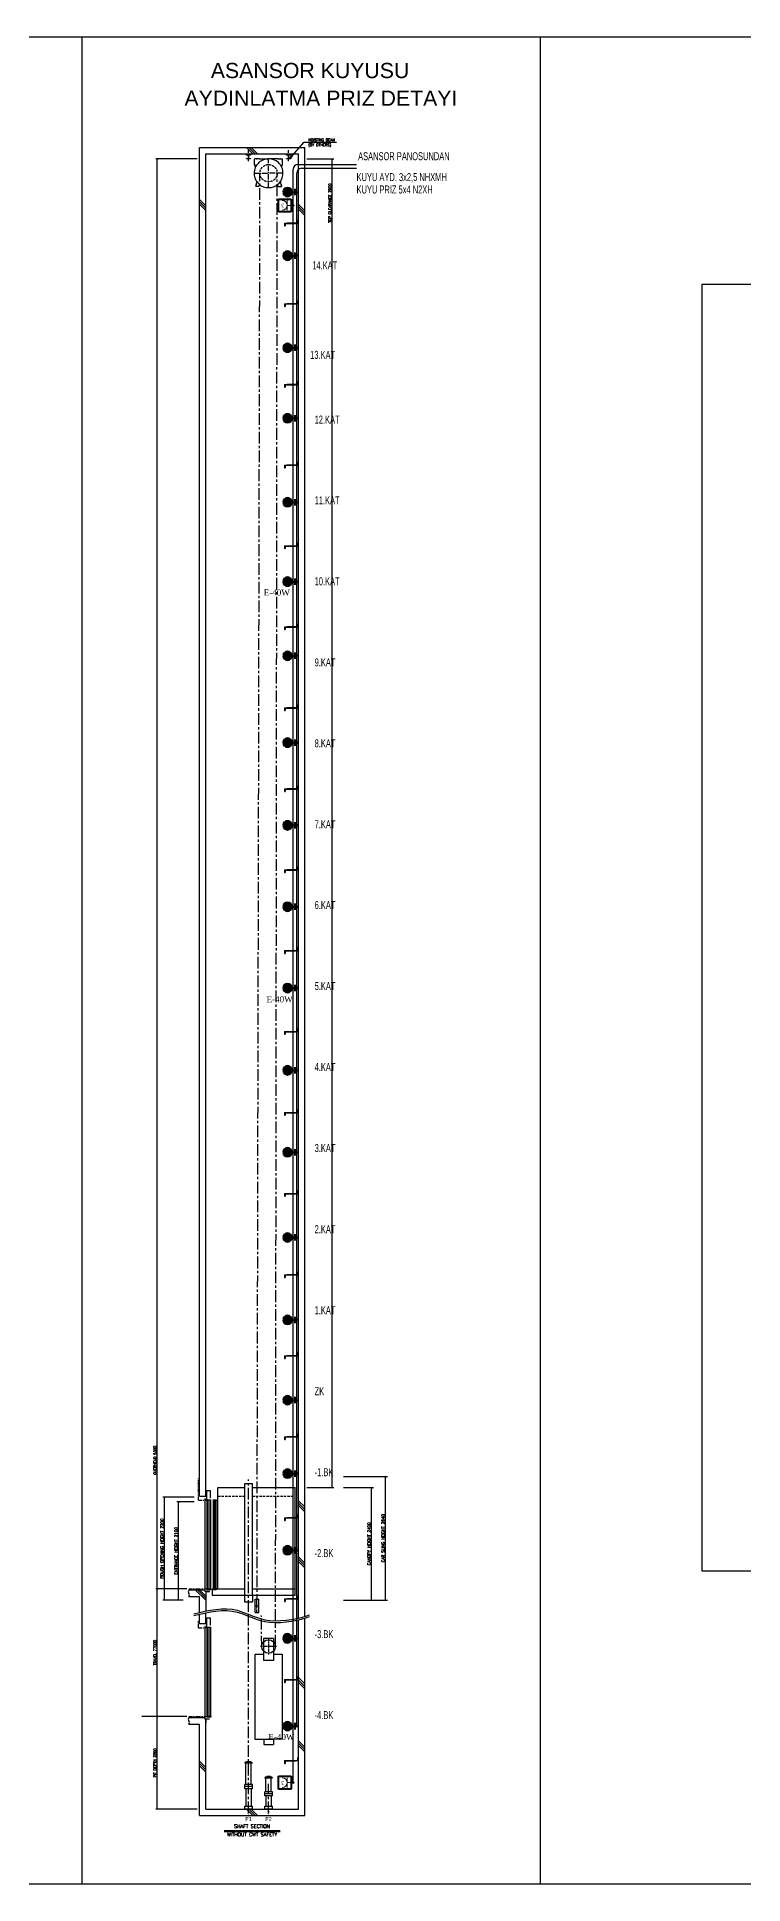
# Model space of a CAD drawing. Header units: millimetres. Extents: x -106996 to 276536, y -21995 to 37993.
# Drawn here: x 179766 to 194843, y -21995 to 17417 of the extents above; entities that cross this region are included whole.
import ezdxf
from ezdxf.enums import TextEntityAlignment as Align

# ---------------------------------------------------------------- set-up
doc = ezdxf.new("R2010")
doc.units = ezdxf.units.MM
doc.header["$LTSCALE"] = 100
for name, pattern in [('CENTERX2', [4, 2.5, -0.5, 0.5, -0.5]), ('DASHED', [0.75, 0.5, -0.25]), ('PHANTOM2', [31.75, 15.875, -3.175, 3.175, -3.175, 3.175, -3.175])]:
    doc.linetypes.add(name, pattern=pattern)
doc.layers.get('0').update_dxf_attribs({"color": 3})
for name, color, linetype, lineweight in [('((boat', 6, 'Continuous', 9), ('((priz', 1, 'Continuous', 18), ('E- YAZI', 4, 'Continuous', 30), ('u_Aydınlatma', 3, 'Continuous', 40), ('u_priz_kasa', 5, 'Continuous', 40)]:
    doc.layers.add(name, color=color, linetype=linetype, lineweight=lineweight)
for name, color, linetype in [('BUFFER', 3, 'Continuous'), ('BUILDING', 3, 'Continuous'), ('CAR', 6, 'Continuous'), ('CENTER-LINE', 7, 'CENTERX2'), ('CWT', 1, 'Continuous'), ('DIM', 2, 'Continuous'), ('DOOR', 7, 'Continuous'), ('OLCU', 4, 'Continuous'), ('OTHERS', 4, 'Continuous'), ('TITLEBLOCK', 7, 'Continuous'), ('TRACTION-MACHINE', 2, 'Continuous'), ('W-DASHED-LINE', 111, 'PHANTOM2')]:
    doc.layers.add(name, color=color, linetype=linetype)
doc.styles.add('ERKE TASARIM', font='twsimplx.shx', dxfattribs={"width": 0.7})
doc.styles.add('MAHAL', font='arial.ttf', dxfattribs={"width": 0.8})
doc.styles.add('ROMANTUR', font='times.ttf', dxfattribs={"width": 0.7})
doc.styles.get("Standard").update_dxf_attribs({"font": 'romans.shx', "bigfont": 'bigfont.shx'})
doc.styles.add('STYLE1', font='monos.ttf')
doc.dimstyles.new('1-50IN', dxfattribs={"dimscale": 25, "dimtxt": 2.5, "dimasz": 1, "dimexe": 1.5, "dimexo": 2, "dimgap": 1, "dimtad": 3, "dimdsep": 46, "dimtxsty": 'Standard', "dimblk1": 'DOT', "dimblk2": 'DOT', "dimsah": 1, "dimcen": 0.09, "dimclrd": 256, "dimclre": 256, "dimclrt": 256, "dimadec": 0, "dimazin": 0, "dimtfac": 1, "dimtmove": 0, "dimatfit": 3, "dimldrblk": 'DOT', "dimfxl": 0, "dimtolj": 1, "dimtzin": 0, "dimarcsym": 0})
doc.dimstyles.new('1-50IN-ARROW', dxfattribs={"dimscale": 25, "dimtxt": 2.5, "dimasz": 3, "dimexe": 1.5, "dimexo": 2, "dimgap": 1, "dimtad": 3, "dimdsep": 46, "dimtxsty": 'Standard', "dimblk1": 'OPEN', "dimblk2": 'OPEN', "dimsah": 1, "dimcen": 0.09, "dimclrd": 256, "dimclre": 256, "dimclrt": 256, "dimadec": 0, "dimazin": 0, "dimtfac": 1, "dimtmove": 0, "dimatfit": 3, "dimldrblk": 'OPEN', "dimfxl": 0, "dimtolj": 1, "dimtzin": 0, "dimarcsym": 0})

# ---------------------------------------------------------------- blocks, each defined once
blk = doc.blocks.new('SWALL1')
at = {"layer": 'BUILDING'}
for p, q in [((130, 150), (-250, 150)), ((-250, 0), (0, 0)), ((130, 150), (130, 120)), ((150, 120), (130, 120)), ((240, 120), (150, 120)), ((150, 120), (150, 30)), ((150, 30), (152, 30)), ((156, 106), (156, 34)), ((236, 114), (164, 114)), ((240, 120), (240, 118))]:
    blk.add_line(p, q, dxfattribs=at)
for centre, radius, start, end in [((-205, 112), 58.3, 139.986, 220.014), ((-295, 38), 58.3, 319.986, 40.014), ((152, 34), 4, 270, 0), ((164, 106), 8.5, 90, 180), ((236, 118), 4, 270, 0)]:
    blk.add_arc(centre, radius, start, end, dxfattribs=at)
blk = doc.blocks.new('SWALL2')
at = {"layer": 'BUILDING'}
for p, q in [((130, 150), (-250, 150)), ((-250, 0), (0, 0)), ((-90, 150), (150, -90)), ((-40, 150), (150, -40)), ((0, -380), (0, 0)), ((10, 150), (150, 10)), ((130, 150), (130, 120)), ((150, 120), (130, 120)), ((150, 120), (150, -341)), ((240, 120), (150, 120)), ((150, 120), (150, 30)), ((150, 30), (152, 30)), ((156, 106), (156, 34)), ((236, 114), (164, 114)), ((240, 120), (240, 118)), ((0, -645), (0, -421)), ((150, -645), (150, -382)), ((150, -645), (0, -645))]:
    blk.add_line(p, q, dxfattribs=at)
for centre, radius, start, end in [((-205, 112), 58.3, 139.986, 220.014), ((-295, 38), 58.3, 319.986, 40.014), ((152, 34), 4, 270, 0), ((164, 106), 8.5, 90, 180), ((236, 118), 4, 270, 0)]:
    blk.add_arc(centre, radius, start, end, dxfattribs=at)
blk = doc.blocks.new('SDOOR_HH2100W')
at = {"layer": 'DOOR', "ltscale": 170}
for p, q in [((-7, 2328), (-102, 2328)), ((-102, 2328), (-102, 2150)), ((-7, 2170), (-7, 2328)), ((-24, 2170), (-7, 2170)), ((-96, 0), (-96, -20)), ((0, 0), (0, -20)), ((0, -20), (-96, -20))]:
    blk.add_line(p, q, dxfattribs=at)
at = {"layer": 'DOOR'}
for p, q in [((-87, 2115), (-87, 5)), ((-87, 2115), (-47, 2115)), ((-47, 2115), (-47, 5)), ((-43, 2115), (-43, 5)), ((-43, 2115), (-3, 2115)), ((-3, 2115), (-3, 5)), ((-96, 0), (0, 0)), ((-87, 5), (-47, 5)), ((-43, 5), (-3, 5))]:
    blk.add_line(p, q, dxfattribs=at)
at = {"layer": 'OTHERS', "ltscale": 60}
for p, q in [((-141, 2135), (-141, 0)), ((-139, 2133), (-139, 2102)), ((-133, 2133), (-133, 2125)), ((-131, 2125), (-133, 2125)), ((-131, 2135), (-131, 2125)), ((-101, 2135), (-101, 2125)), ((-99, 2125), (-101, 2125))]:
    blk.add_line(p, q, dxfattribs=at)
at = {"layer": 'OTHERS', "ltscale": 150}
for p, q in [((-131, 2135), (-141, 2135)), ((-91, 2100), (-141, 2100)), ((-133, 2133), (-139, 2133)), ((-93, 2102), (-139, 2102))]:
    blk.add_line(p, q, dxfattribs=at)
at = {"layer": 'OTHERS', "ltscale": 25}
for p, q in [((-91, 2135), (-101, 2135)), ((-99, 2133), (-99, 2125)), ((-93, 2133), (-99, 2133)), ((-93, 2133), (-93, 2102)), ((-91, 2135), (-91, 0))]:
    blk.add_line(p, q, dxfattribs=at)
blk = doc.blocks.new('SDOOR2_HH2100W')
at = {"layer": 'CAR'}
for p, q in [((96, 2100), (141, 2100)), ((96, 0), (96, 2100)), ((0, -20), (0, -145))]:
    blk.add_line(p, q, dxfattribs=at)
at = {"layer": 'CAR', "ltscale": 170}
for p, q in [((0, 0), (0, -20)), ((96, 0), (96, -20)), ((96, -20), (0, -20))]:
    blk.add_line(p, q, dxfattribs=at)
at = {"layer": 'DOOR'}
for p, q in [((24, 2115), (24, 5)), ((24, 2115), (56, 2115)), ((56, 2115), (56, 5)), ((60, 2115), (60, 5)), ((60, 2115), (92, 2115)), ((92, 2115), (92, 5)), ((56, 5), (24, 5)), ((92, 5), (60, 5))]:
    blk.add_line(p, q, dxfattribs=at)
blk = doc.blocks.new('WAVE')
at = {"layer": 'BUILDING'}
for points in [[(-109, 11), (184, 95), (688, 239), (1305, -259), (2009, -99), (2176, -11)], [(-109, -31), (184, 53), (688, 197), (1305, -301), (2009, -141), (2176, -53)]]:
    blk.add_open_spline(points, degree=3, knots=[0, 0, 0, 0, 172.429057, 295.895167, 418.224694, 418.224694, 418.224694, 418.224694], dxfattribs=at)
blk = doc.blocks.new('BUFFER_CAR_A')
at = {"linetype": 'Continuous'}
for p, q in [((-85, 1104), (-85, 1098)), ((-85, 1099), (-85, 1090)), ((85, 1090), (-85, 1090)), ((73, 1115), (-73, 1115)), ((-65, 588), (-65, 1090)), ((-45, 1128), (-45, 1115)), ((12, 1128), (-45, 1128)), ((26, 1128), (12, 1128)), ((45, 1128), (26, 1128)), ((45, 1115), (45, 1128)), ((65, 588), (65, 1090)), ((84, 1104), (85, 1098)), ((85, 1098), (85, 1090))]:
    blk.add_line(p, q, dxfattribs=at)
for centre, start, end in [((-73, 1103), 90, 178.041), ((73, 1103), 1.959, 90)]:
    blk.add_arc(centre, 11.5, start, end, dxfattribs=at)
at = {"layer": 'BUFFER'}
for p, q in [((-63, 488), (-63, 75)), ((63, 488), (63, 75))]:
    blk.add_line(p, q, dxfattribs=at)
at = {"layer": 'BUFFER', "linetype": 'Continuous'}
for p, q in [((-90, 75), (90, 75)), ((-90, 0), (-90, 75)), ((-63, 75), (63, 75)), ((90, 0), (90, 75))]:
    blk.add_line(p, q, dxfattribs=at)
at = {"layer": 'BUILDING'}
for p, q in [((-92, 488), (-92, 588)), ((92, 588), (-92, 588)), ((92, 538), (-92, 538)), ((92, 488), (-92, 488)), ((92, 488), (92, 588)), ((90, 0), (-90, 0))]:
    blk.add_line(p, q, dxfattribs=at)
at = {"layer": 'DIM', "const_width": 5}
for points in [[(0, 0), (-27, -102)], [(0, 0), (0, -173)], [(0, 0), (27, -102)]]:
    blk.add_lwpolyline(points, dxfattribs=at)
at = {"layer": 'DIM', "style": 'STYLE1'}
blk.add_text('P1', height=90, rotation=0, dxfattribs=at).set_placement((0, -186), align=Align.TOP_CENTER)
blk = doc.blocks.new('BUFFER_CWT_A')
at = {"linetype": 'Continuous'}
for p, q in [((-85, 754), (-85, 748)), ((-85, 749), (-85, 740)), ((85, 740), (-85, 740)), ((73, 765), (-73, 765)), ((-65, 415), (-65, 740)), ((-45, 778), (-45, 765)), ((12, 778), (-45, 778)), ((26, 778), (12, 778)), ((45, 778), (26, 778)), ((45, 765), (45, 778)), ((65, 415), (65, 740)), ((84, 754), (85, 748)), ((85, 748), (85, 740))]:
    blk.add_line(p, q, dxfattribs=at)
for centre, start, end in [((-73, 753), 90, 178.041), ((73, 753), 1.959, 90)]:
    blk.add_arc(centre, 11.5, start, end, dxfattribs=at)
at = {"layer": 'BUFFER', "linetype": 'Continuous'}
for p, q in [((-90, 75), (90, 75)), ((-90, 0), (-90, 75)), ((-63, 75), (63, 75)), ((90, 0), (90, 75))]:
    blk.add_line(p, q, dxfattribs=at)
at = {"layer": 'BUFFER'}
for p, q in [((-63, 315), (-63, 75)), ((63, 315), (63, 75))]:
    blk.add_line(p, q, dxfattribs=at)
at = {"layer": 'BUILDING'}
for p, q in [((-92, 315), (-92, 415)), ((92, 415), (-92, 415)), ((92, 365), (-92, 365)), ((92, 315), (-92, 315)), ((90, 0), (-90, 0)), ((92, 315), (92, 415))]:
    blk.add_line(p, q, dxfattribs=at)
at = {"layer": 'DIM', "const_width": 5}
for points in [[(0, 0), (-27, -102)], [(0, 0), (0, -173)], [(0, 0), (27, -102)]]:
    blk.add_lwpolyline(points, dxfattribs=at)
at = {"layer": 'DIM', "style": 'STYLE1'}
blk.add_text('P2', height=90, rotation=0, dxfattribs=at).set_placement((0, -186), align=Align.TOP_CENTER)
blk = doc.blocks.new('SCWT')
at = {"layer": 'CENTER-LINE'}
blk.add_line((-161, 2325), (-172, 3061), dxfattribs=at)
at = {"layer": 'CENTER-LINE', "ltscale": 0.3}
for p, q in [((186, 2325), (-191, 2325)), ((188, 2325), (-188, 2325)), ((0, 2515), (0, 2135))]:
    blk.add_line(p, q, dxfattribs=at)
at = {"layer": 'CWT'}
for p, q in [((-120, 2511), (-120, 1993)), ((120, 2511), (-120, 2511)), ((120, 2511), (120, 1993)), ((-325, 2145), (-325, 125)), ((-325, 2145), (-120, 2145)), ((120, 1993), (-120, 1993)), ((120, 2145), (325, 2145)), ((325, 2145), (325, 125)), ((-325, 125), (-25, 125)), ((-125, 125), (0, 125)), ((-115, 125), (-115, 0)), ((-115, 0), (115, 0)), ((125, 125), (0, 125)), ((325, 125), (25, 125)), ((115, 125), (115, 0))]:
    blk.add_line(p, q, dxfattribs=at)
blk.add_ellipse((0, 2325), major_axis=(161, 0), ratio=0.993892, start_param=-1.570796, end_param=4.712389, dxfattribs=at)
blk = doc.blocks.new('STR')
at = {"layer": 'CENTER-LINE', "ltscale": 0.5}
for p, q in [((-350, 0), (0, 0)), ((0, -350), (0, 350)), ((350, 0), (0, 0))]:
    blk.add_line(p, q, dxfattribs=at)
at = {"layer": 'TRACTION-MACHINE'}
for p, q in [((-332, 213), (-332, 337)), ((-310, 149), (-331, 207)), ((-218, 342), (-327, 342)), ((-218, 342), (-22, 342)), ((218, 342), (22, 342)), ((218, 342), (327, 342)), ((310, 149), (331, 207)), ((332, 213), (332, 337)), ((-305, -296), (-305, -311)), ((-230, -311), (-305, -311)), ((-285, -191), (-285, -235)), ((-230, -305), (-230, -311)), ((-210, -285), (-189, -285)), ((210, -285), (189, -285)), ((230, -311), (230, -305)), ((230, -311), (305, -311)), ((285, -191), (285, -235)), ((305, -296), (305, -311))]:
    blk.add_line(p, q, dxfattribs=at)
at = {"layer": 'TRACTION-MACHINE', "linetype": 'DASHED'}
blk.add_circle((0, 0), 205, dxfattribs=at)
at = {"layer": 'TRACTION-MACHINE'}
for centre, radius, start, end in [((0, 0), 342, 132.6278, 229.5778), ((-327, 337), 5, 90, 180), ((-312, 213), 20, 180, 200), ((-314, 147), 5, 334.9535, 20), ((0, 0), 342, 111.028, 134.2131), ((0, 0), 342, 90, 111.028), ((0, 0), 342, 47.3722, 90), ((0, 0), 342, 310.4222, 47.3722), ((314, 147), 5, 160, 205.0465), ((327, 337), 5, 0, 90), ((312, 213), 20, 340, 0), ((-300, -296), 5, 144.0494, 180), ((-385, -234), 100, 324.0494, 0), ((-290, -191), 5, 0, 33.3076), ((-210, -305), 20, 90, 180), ((0, 0), 342, 229.5778, 270), ((0, 0), 342, 270, 310.4222), ((210, -305), 20, 0, 90), ((290, -191), 5, 146.6924, 180), ((385, -234), 100, 180, 215.9506), ((300, -296), 5, 0, 35.9506)]:
    blk.add_arc(centre, radius, start, end, dxfattribs=at)
for p in [(-332, 210), (-322, 182), (-275, 342), (275, 342)]:
    blk.add_point(p, dxfattribs=at)
blk = doc.blocks.new('SRS')
at = {"layer": 'CENTER-LINE', "ltscale": 0.3}
for p, q in [((-53.5, 0), (53.5, 0)), ((0, -170), (0, 170))]:
    blk.add_line(p, q, dxfattribs=at)
at = {"layer": 'OTHERS'}
for p, q in [((-41.5, 160), (41.5, 160)), ((-41.5, -160), (-41.5, 160)), ((41.5, -160), (41.5, 160)), ((-41.5, -160), (41.5, -160))]:
    blk.add_line(p, q, dxfattribs=at)
blk = doc.blocks.new('SHB1')
at = {"layer": 'CENTER-LINE', "ltscale": 0.5}
blk.add_line((0, -55), (0, 204), dxfattribs=at)
at = {"layer": 'OTHERS'}
for p, q in [((-50, 100), (50, 100)), ((-50, 90), (-50, 100)), ((-12, 90), (-50, 90)), ((-50, 10), (-12, 10)), ((-50, 0), (-50, 10)), ((50, 0), (-50, 0)), ((-5, 17), (-5, 83)), ((5, 17), (5, 83)), ((50, 90), (12, 90)), ((12, 10), (50, 10)), ((50, 100), (50, 90)), ((50, 10), (50, 0))]:
    blk.add_line(p, q, dxfattribs=at)
for centre, start, end in [((-12, 83), 0, 90), ((-12, 17), 270, 0), ((12, 83), 90, 180), ((12, 17), 180, 270)]:
    blk.add_arc(centre, 7, start, end, dxfattribs=at)
blk = doc.blocks.new('_OPEN')
at = {"color": 0, "linetype": 'ByBlock'}
for p, q in [((-1, 0.17), (0, 0)), ((0, 0), (-1, -0.17)), ((0, 0), (-1, 0))]:
    blk.add_line(p, q, dxfattribs=at)
blk = doc.blocks.new('SHAFT_SECTION_O')
at = {"layer": 'DIM'}
for p, q in [((-664, 25), (664, 25)), ((-664, 0), (664, 0))]:
    blk.add_line(p, q, dxfattribs=at)
blk.add_text('SHAFT SECTION', height=83.33, rotation=0, dxfattribs=at).set_placement((0, 56), align=Align.BOTTOM_CENTER)
blk.add_text('WITHOUT CWT SAFETY', height=83.33, rotation=0, dxfattribs=at).set_placement((0, -30), align=Align.TOP_CENTER)
blk = doc.blocks.new('_DOT')
at = {"color": 0, "linetype": 'ByBlock'}
blk.add_line((-0.5, 0), (-1, 0), dxfattribs=at)
at = {"color": 0, "linetype": 'ByBlock', "const_width": 0.5}
blk.add_lwpolyline([(-0.25, 0, 1), (0.25, 0, 1)], format="xyb", close=True, dxfattribs=at)
blk = doc.blocks.new('flans3')
at = {"layer": 'OLCU'}
for p, q in [((-100, 0), (0, 0)), ((-100, 0), (-100, -80)), ((-80, 6), (-80, 0)), ((-80, 6), (-6, 6)), ((-20, 0), (-20, -6)), ((-6, 80), (0, 80)), ((-6, 80), (-6, 6)), ((0, 0), (0, 80)), ((-100, -80), (-94, -80)), ((-94, -6), (-94, -80)), ((-94, -6), (-20, -6))]:
    blk.add_line(p, q, dxfattribs=at)
blk = doc.blocks.new('*D1105')
at = {"layer": 'DEFPOINTS', "color": 0, "transparency": 16777216}
for p in [(182791, -13837), (183171, -13837), (182941, -15937)]:
    blk.add_point(p, dxfattribs=at)
at = {"layer": 'DIM', "lineweight": -2, "transparency": 16777216}
for p, q in [((183121, -13837), (182754, -13837)), ((182791, -15912), (182791, -13862)), ((182891, -15937), (182754, -15937))]:
    blk.add_line(p, q, dxfattribs=at)
at = {"layer": 'DIM', "lineweight": -2, "transparency": 16777216, "xscale": 25, "yscale": 25, "zscale": 25}
for p, rotation in [((182791, -13837), 90), ((182791, -15937), 270)]:
    blk.add_blockref('_DOT', p, dxfattribs=dict(at, rotation=rotation))
at = {"layer": 'DIM', "transparency": 16777216, "insert": (182735, -14887), "char_height": 62.5, "attachment_point": 5, "rotation": 90}
blk.add_mtext('\\A1;ENTRANCE HEIGHT 2100', dxfattribs=at)
blk = doc.blocks.new('*D1106')
at = {"layer": 'DEFPOINTS', "color": 0, "transparency": 16777216}
for p in [(182491, -13737), (183171, -13737), (182941, -15937)]:
    blk.add_point(p, dxfattribs=at)
at = {"layer": 'DIM', "lineweight": -2, "transparency": 16777216}
for p, q in [((183121, -13737), (182454, -13737)), ((182491, -15912), (182491, -13762)), ((182891, -15937), (182454, -15937))]:
    blk.add_line(p, q, dxfattribs=at)
at = {"layer": 'DIM', "lineweight": -2, "transparency": 16777216, "xscale": 25, "yscale": 25, "zscale": 25}
for p, rotation in [((182491, -13737), 90), ((182491, -15937), 270)]:
    blk.add_blockref('_DOT', p, dxfattribs=dict(at, rotation=rotation))
at = {"layer": 'DIM', "transparency": 16777216, "insert": (182435, -14837), "char_height": 62.5, "attachment_point": 5, "rotation": 90}
blk.add_mtext('\\A1;ROUGH OPENING HEIGHT 2200', dxfattribs=at)
blk = doc.blocks.new('*D1107')
at = {"layer": 'DEFPOINTS', "color": 0, "transparency": 16777216}
for p in [(186261, -13537), (186911, -13537), (186261, -15937)]:
    blk.add_point(p, dxfattribs=at)
at = {"layer": 'DIM', "lineweight": -2, "transparency": 16777216}
for p, q in [((186311, -13537), (186949, -13537)), ((186911, -15912), (186911, -13562)), ((186311, -15937), (186949, -15937))]:
    blk.add_line(p, q, dxfattribs=at)
at = {"layer": 'DIM', "lineweight": -2, "transparency": 16777216, "xscale": 25, "yscale": 25, "zscale": 25}
for p, rotation in [((186911, -13537), 90), ((186911, -15937), 270)]:
    blk.add_blockref('_DOT', p, dxfattribs=dict(at, rotation=rotation))
at = {"layer": 'DIM', "transparency": 16777216, "insert": (186855, -14737), "char_height": 62.5, "attachment_point": 5, "rotation": 90}
blk.add_mtext('\\A1;CANOPY HEIGHT 2400', dxfattribs=at)
blk = doc.blocks.new('*D1108')
at = {"layer": 'DEFPOINTS', "color": 0, "transparency": 16777216}
for p in [(186261, -13297), (187211, -13297), (186261, -15937)]:
    blk.add_point(p, dxfattribs=at)
at = {"layer": 'DIM', "lineweight": -2, "transparency": 16777216}
for p, q in [((186311, -13297), (187249, -13297)), ((187211, -15912), (187211, -13322)), ((186311, -15937), (187249, -15937))]:
    blk.add_line(p, q, dxfattribs=at)
at = {"layer": 'DIM', "lineweight": -2, "transparency": 16777216, "xscale": 25, "yscale": 25, "zscale": 25}
for p, rotation in [((187211, -13297), 90), ((187211, -15937), 270)]:
    blk.add_blockref('_DOT', p, dxfattribs=dict(at, rotation=rotation))
at = {"layer": 'DIM', "transparency": 16777216, "insert": (187155, -14617), "char_height": 62.5, "attachment_point": 5, "rotation": 90}
blk.add_mtext('\\A1;CAR SLING HEIGHT 2640', dxfattribs=at)
blk = doc.blocks.new('O-APLIK')
at = {"layer": 'u_Aydınlatma', "ltscale": 0.1}
for points in [[(-13.7, -28.9, 1), (13.7, -28.9, 0.414214), (0, -15.2)], [(13.7, -28.9), (0, -15.2, 0.414214), (-13.7, -28.9, 1)]]:
    blk.add_hatch(color=256, dxfattribs=at).paths.add_polyline_path(points)
at = {"layer": 'u_Aydınlatma', "color": 3}
for p, q in [((0, -15.2), (0, 0)), ((10, -6), (-10, -6))]:
    blk.add_line(p, q, dxfattribs=at)
at = {"layer": 'u_Aydınlatma', "color": 1}
for p, q in [((0, -15.2), (-13.7, -28.9)), ((13.7, -28.9), (0, -15.2))]:
    blk.add_line(p, q, dxfattribs=at)
blk.add_circle((0, -28.9), 13.7, dxfattribs=at)
blk = doc.blocks.new('boat')
at = {"layer": '((boat', "ltscale": 0.1}
h = blk.add_hatch(color=6, dxfattribs=at)
h.paths.add_polyline_path([(0, 3, 0.414214), (-3, 0, 0.414214), (0, -3)])
h.paths.add_polyline_path([(0, 3), (0, 0), (3, 0, 0.414214)])
h.paths.add_polyline_path([(3, 0), (0, 0), (0, -3, 0.414214)])
at = {"layer": '((boat', "color": 6, "ltscale": 0.1}
blk.add_circle((0, 0), 3, dxfattribs=at)
blk = doc.blocks.new('priz')
at = {"layer": '((priz', "ltscale": 0.1}
blk.add_line((13, 0), (-7, 0), dxfattribs=at)
at = {"layer": '((priz', "linetype": 'Continuous'}
blk.add_line((13, -15.9), (13, 15.9), dxfattribs=at)
blk.add_arc((28.9, 0), 15.9, 90, 270, dxfattribs=at)
at = {"layer": 'u_priz_kasa'}
for p, q in [((0, -20.9), (0, 20.9)), ((0, 20.9), (41.2, 20.9)), ((41.2, 20.9), (41.2, -20.9)), ((41.2, -20.9), (0, -20.9))]:
    blk.add_line(p, q, dxfattribs=at)
at = {"layer": '((priz', "linetype": 'Continuous', "style": 'ROMANTUR', "width": 0.7, "flags": 8}
blk.add_attdef('P', text='', height=13, dxfattribs=at).set_placement((27.7, 1.3), align=Align.MIDDLE_CENTER)
blk = doc.blocks.new('SHB2')
at = {"layer": 'CENTER-LINE', "ltscale": 0.5}
blk.add_line((0, -55), (0, 204), dxfattribs=at)
at = {"layer": 'OTHERS'}
for p, q in [((-50, 100), (50, 100)), ((-50, 90), (-50, 100)), ((-12, 90), (-50, 90)), ((-50, 10), (-12, 10)), ((-50, 0), (-50, 10)), ((50, 0), (-50, 0)), ((-5, 17), (-5, 83)), ((5, 17), (5, 83)), ((50, 90), (12, 90)), ((12, 10), (50, 10)), ((50, 100), (50, 90)), ((50, 10), (50, 0))]:
    blk.add_line(p, q, dxfattribs=at)
for centre, start, end in [((-12, 83), 0, 90), ((-12, 17), 270, 0), ((12, 83), 90, 180), ((12, 17), 180, 270)]:
    blk.add_arc(centre, 7, start, end, dxfattribs=at)
at = {"layer": 'DIM', "char_height": 62.5, "attachment_point": 4}
for s, insert in [('HOISTING BEAM', (467, 451)), ('(BY OTHERS)', (467, 322))]:
    blk.add_mtext(s, dxfattribs=dict(at, insert=insert))
at = {"layer": 'DIM', "annotation_type": 0, "has_hookline": 1, "hookline_direction": 0, "text_width": 671}
blk.add_leader([(31, 10), (367, 395), (442, 395)], dimstyle='1-50IN-ARROW', dxfattribs=at)

msp = doc.modelspace()

# ---------------------------------------------------------------- linework, layer by layer
for p, q in [((180728.0668475, 17417.2504019), (180728.0668475, -21995.3976347)), ((190509.4041929, 17417.2504019), (190509.4041929, -21995.3976347)), ((185350.2883699, -19362.209966), (185350.2883699, -17634.209966)), ((182301.5383699, -18419.863291), (182009.2406853, -18419.863291))]:
    msp.add_line(p, q)
at = {"color": 1}
for p, q in [((185236.853789, -19831.7866106), (185236.853789, 14595.5609963)), ((185336.853789, 14695.5609963), (186591.6154811, 14695.5609963)), ((185414.6800259, 14613.9329644), (186589.1264281, 14613.9329644)), ((185314.6800259, -18625.8562803), (185314.6800259, 14513.9329644))]:
    msp.add_line(p, q, dxfattribs=at)
msp.add_lwpolyline([(-96046.149708, 17417.2504019), (276536.0041229, 17417.2504019), (276536.0041229, -21995.3976347), (-96046.149708, -21995.3976347)], close=True, dxfattribs=at)
for centre in [(185336.853789, 14595.5609963), (185414.6800259, 14513.9329644)]:
    msp.add_arc(centre, 100, 90, 180, dxfattribs=at)
at = {"layer": 'BUILDING'}
for p, q in [((183235.2883699, -13717.363291), (183235.2883699, 15057.4625697)), ((183235.2883699, 15057.4625697), (185485.2883699, 15057.4625697)), ((184376.8753699, 14922.4625697), (184241.8753699, 15057.4625697)), ((184427.7883699, 14922.4625697), (184292.7883699, 15057.4625697)), ((184478.7013699, 14922.4625697), (184343.7013699, 15057.4625697)), ((185485.2883699, -16284.865291), (185485.2883699, 15057.4625697)), ((183370.2883699, -13717.363291), (183370.2883699, 14922.4625697)), ((183370.2883699, 14922.4625697), (185350.2883699, 14922.4625697)), ((185350.2883699, -16327.309291), (185350.2883699, 14922.4625697)), ((183235.2883699, 13951.8755697), (183370.2883699, 13816.8755697)), ((183235.2883699, 13900.9625697), (183370.2883699, 13765.9625697)), ((183235.2883699, 13850.0495697), (183370.2883699, 13715.0495697)), ((185350.2883699, 13843.8890697), (185485.2883699, 13708.8890697)), ((185350.2883699, 13792.9760697), (185485.2883699, 13657.9760697)), ((185350.2883699, 13742.0630697), (185485.2883699, 13607.0630697)), ((183235.2883699, -13717.363291), (183370.2883699, -13717.363291)), ((185350.2883699, -13814.923291), (185485.2883699, -13949.923291)), ((185350.2883699, -13865.836291), (185485.2883699, -14000.836291)), ((185350.2883699, -13916.749291), (185485.2883699, -14051.749291)), ((185350.2883699, -15011.909791), (185485.2883699, -15146.909791)), ((185350.2883699, -15062.822791), (185485.2883699, -15197.822791)), ((185350.2883699, -15113.735791), (185485.2883699, -15248.735791)), ((185350.2883699, -20399.863291), (185350.2883699, -16364.758291)), ((185485.2883699, -20534.863291), (185485.2883699, -16322.314291)), ((185350.2883699, -17591.380291), (185485.2883699, -17726.380291)), ((185350.2883699, -17642.293291), (185485.2883699, -17777.293291)), ((185350.2883699, -17693.206291), (185485.2883699, -17828.206291)), ((183370.2883699, -20399.863291), (183370.2883699, -18473.863291)), ((183235.2883699, -20534.863291), (183235.2883699, -18581.863291)), ((185350.2883699, -18936.415291), (185485.2883699, -19071.415291)), ((185350.2883699, -18987.328291), (185485.2883699, -19122.328291)), ((185350.2883699, -19038.241291), (185485.2883699, -19173.241291)), ((183235.2883699, -19372.450291), (183370.2883699, -19507.450291)), ((183235.2883699, -19423.363291), (183370.2883699, -19558.363291)), ((183235.2883699, -19474.276291), (183370.2883699, -19609.276291)), ((183370.2883699, -20399.863291), (185350.2883699, -20399.863291)), ((184376.8753699, -20534.863291), (184241.8753699, -20399.863291)), ((184427.7883699, -20534.863291), (184292.7883699, -20399.863291)), ((184478.7013699, -20534.863291), (184343.7013699, -20399.863291)), ((183235.2883699, -20534.863291), (185485.2883699, -20534.863291))]:
    msp.add_line(p, q, dxfattribs=at)
at = {"layer": 'CAR'}
for p, q in [((183632.1883699, -13537.363291), (184203.6883699, -13537.363291)), ((183632.1883699, -15697.363291), (183632.1883699, -13537.363291)), ((184203.6883699, -15827.863291), (184203.6883699, -13451.863291)), ((184203.6883699, -13451.863291), (184365.6883699, -13451.863291)), ((184365.6883699, -15827.863291), (184365.6883699, -13451.863291)), ((184365.6883699, -13537.363291), (185279.1883699, -13537.363291)), ((185279.1883699, -15827.863291), (185279.1883699, -13537.363291)), ((183505.2883699, -15697.363291), (184203.6883699, -15697.363291)), ((184365.6883699, -15697.363291), (185279.1883699, -15697.363291)), ((183505.2883699, -15827.863291), (185279.1883699, -15827.863291)), ((184197.8383699, -15827.863291), (184197.8383699, -15971.863291)), ((184197.8383699, -15971.863291), (184371.5383699, -15971.863291)), ((184371.5383699, -15827.863291), (184371.5383699, -15971.863291))]:
    msp.add_line(p, q, dxfattribs=at)
at = {"layer": 'CAR', "linetype": 'DASHED'}
for p, q in [((183632.1883699, -13717.363291), (184203.6883699, -13717.363291)), ((184365.6883699, -13717.363291), (185279.1883699, -13717.363291))]:
    msp.add_line(p, q, dxfattribs=at)
at = {"layer": 'CENTER-LINE'}
for p, q in [((184464.6883699, -16058.263291), (184527.6883699, 14509.3625697)), ((184861.4442659, -16376.791291), (184896.6883699, 14509.3625697)), ((184284.6883699, -16188.745291), (184284.6883699, -13361.863291)), ((184284.6883699, -20480.863291), (184284.6883699, -16226.194291)), ((184857.0703699, -16925.863291), (184861.145948, -16414.240291)), ((184712.1883699, -20480.863291), (184712.1883699, -19855.363291))]:
    msp.add_line(p, q, dxfattribs=at)
at = {"layer": 'DIM'}
for p, q in [((183190.2883699, 14814.4625697), (182301.5383699, 14814.4625697)), ((182335.2883699, -15674.863291), (182335.2883699, 14791.9625697)), ((185530.2883699, 14814.4625697), (186104.0383699, 14814.4625697)), ((186070.2883699, -13514.863291), (186070.2883699, 14791.9625697)), ((185530.2883699, -13537.363291), (186104.0383699, -13537.363291)), ((182965.2883699, -15697.363291), (182301.5383699, -15697.363291)), ((182965.2883699, -15697.363291), (182301.5383699, -15697.363291)), ((182335.2883699, -18397.363291), (182335.2883699, -15719.863291)), ((182965.2883699, -18419.863291), (182301.5383699, -18419.863291)), ((182965.2883699, -18419.863291), (182301.5383699, -18419.863291)), ((182335.2883699, -20377.363291), (182335.2883699, -18442.363291)), ((183190.2883699, -20399.863291), (182301.5383699, -20399.863291))]:
    msp.add_line(p, q, dxfattribs=at)
at = {"layer": 'TITLEBLOCK', "color": 3}
msp.add_lwpolyline([(193965.380973, -15315.0498367), (233765.380973, -15315.0498367), (233765.380973, 12134.9501633), (193965.380973, 12134.9501633)], close=True, dxfattribs=at)
at = {"layer": 'W-DASHED-LINE', "ltscale": 0.05}
for p, q in [((183217.2883699, -13802.863291), (183217.2883699, -13331.938291)), ((183217.2883699, -13802.863291), (183351.3883699, -13802.863291)), ((183010.2883699, -15697.363291), (183391.8883699, -15697.363291)), ((183217.2883699, -16525.363291), (183217.2883699, -16377.763291)), ((183217.2883699, -16525.363291), (183351.3883699, -16525.363291)), ((183010.2883699, -18419.863291), (183391.8883699, -18419.863291))]:
    msp.add_line(p, q, dxfattribs=at)

# ---------------------------------------------------------------- block references
at = {"layer": '((boat', "color": 6}
ref = msp.add_blockref('priz', (185191.493789, 13823.8525712), dxfattribs=dict(at, xscale=6.48, yscale=6.48, zscale=6.48, rotation=180))
ref.add_attrib('P', '3', dxfattribs={"layer": '((priz', "linetype": 'Continuous', "height": 84.24, "rotation": 180, "style": 'ROMANTUR', "width": 0.7}).set_placement((185012.0980765, 13815.3056303), align=Align.MIDDLE_CENTER)
at = {"layer": '((boat'}
for p, xscale, yscale, zscale, rotation in [((185236.853789, 13823.8525712), 6.480000000010923, 6.480000000010923, 6.480000000010923, 238.4549326038711), ((185314.6800259, 14106.8764799), -6.8234400000115, 6.823440000011502, 6.823440000011502, 301.5450673961289), ((185314.6800259, 12750.0920392), -6.8234400000115, 6.823440000011502, 6.823440000011502, 301.5450673961289), ((185314.6800259, 10785.0937496), -6.8234400000115, 6.823440000011502, 6.823440000011502, 301.5450673961289), ((185314.6800259, 9281.3111536), -6.8234400000115, 6.823440000011502, 6.823440000011502, 301.5450673961289), ((185314.6800259, 7488.1829216), -6.8234400000115, 6.823440000011502, 6.823440000011502, 301.5450673961289), ((185314.6800259, 5793.5728673), -6.8234400000115, 6.823440000011502, 6.823440000011502, 301.5450673961289), ((185314.6800259, 4212.7532569), -6.8234400000115, 6.823440000011502, 6.823440000011502, 301.5450673961289), ((185314.6800259, 2358.9665303), -6.8234400000115, 6.823440000011502, 6.823440000011502, 301.5450673961289), ((185314.6800259, 595.978847), -6.8234400000115, 6.823440000011502, 6.823440000011502, 301.5450673961289), ((185314.6800259, -1141.5286892), -6.8234400000115, 6.823440000011502, 6.823440000011502, 301.5450673961289), ((185314.6800259, -2877.7996335), -6.8234400000115, 6.823440000011502, 6.823440000011502, 301.5450673961289), ((185314.6800259, -4631.7511829), -6.8234400000115, 6.823440000011502, 6.823440000011502, 301.5450673961289), ((185314.6800259, -6380.2213945), -6.8234400000115, 6.823440000011502, 6.823440000011502, 301.5450673961289), ((185314.6800259, -8198.406985), -6.8234400000115, 6.823440000011502, 6.823440000011502, 301.5450673961289), ((185314.6800259, -9958.1336194), -6.8234400000115, 6.823440000011502, 6.823440000011502, 301.5450673961289), ((185314.6800259, -11669.5456305), -6.8234400000115, 6.823440000011502, 6.823440000011502, 301.5450673961289), ((185314.6800259, -13236.767918), -6.8234400000115, 6.823440000011502, 6.823440000011502, 301.5450673961289), ((185314.6800259, -14873.5279095), -6.8234400000115, 6.823440000011502, 6.823440000011502, 301.5450673961289), ((185310.861167, -16752.7241023), -6.8234400000115, 6.823440000011502, 6.823440000011502, 301.5450673961289), ((185314.6800259, -18625.8562803), -6.823440000011501, 6.823440000011502, 6.823440000011502, 301.5450673961289), ((185236.853789, -19831.7866106), 6.480000000010923, 6.480000000010923, 6.480000000010923, 238.4549326038711)]:
    msp.add_blockref('boat', p, dxfattribs=dict(at, xscale=xscale, yscale=yscale, zscale=zscale, rotation=rotation))
at = {"layer": '((boat', "color": 6}
ref = msp.add_blockref('priz', (185191.493789, -19831.7866106), dxfattribs=dict(at, xscale=6.48, yscale=6.48, zscale=6.48, rotation=180))
ref.add_attrib('P', '3', dxfattribs={"layer": '((priz', "linetype": 'Continuous', "height": 84.24, "rotation": 180, "style": 'ROMANTUR', "width": 0.7}).set_placement((185012.0980765, -19840.3335515), align=Align.MIDDLE_CENTER)
at = {"xscale": 2.988900000067893, "yscale": 0.7290000000000001, "zscale": 0.7290000000000001}
for p in [(185350.2883699, 13443.546034), (185350.2883699, 11724.294034), (185350.2883699, 10000.668034), (185350.2883699, 8281.416034), (185350.2883699, 6557.790034), (185350.2883699, 4829.790034), (185350.2883699, 3101.790034), (185350.2883699, 1373.790034), (185350.2883699, -354.209966), (185350.2883699, -2077.835966), (185350.2883699, -3805.835966), (185350.2883699, -5533.835966), (185350.2883699, -7261.835966), (185350.2883699, -8994.209966), (185350.2883699, -10722.209966), (185350.2883699, -12450.209966), (185350.2883699, -14178.209966), (185350.2883699, -15906.209966), (185350.2883699, -17634.209966), (185350.2883699, -19362.209966)]:
    msp.add_blockref('flans3', p, dxfattribs=at)
at = {"layer": 'BUFFER', "xscale": 0.9, "yscale": 0.9, "zscale": 0.9}
for name, p in [('BUFFER_CAR_A', (184284.6883699, -20399.863291)), ('BUFFER_CWT_A', (184712.1883699, -20399.863291))]:
    msp.add_blockref(name, p, dxfattribs=at)
at = {"layer": 'BUILDING', "yscale": 0.9, "zscale": 0.9}
for name, p, xscale in [('SWALL2', (183235.2883699, -15859.363291), 0.9), ('WAVE', (183235.2883699, -16238.407291), 1.079136690647481), ('SWALL1', (183235.2883699, -18581.863291), 0.9)]:
    msp.add_blockref(name, p, dxfattribs=dict(at, xscale=xscale))
at = {"layer": 'CWT', "xscale": 0.9, "yscale": 0.9, "zscale": 0.9}
msp.add_blockref('SCWT', (184712.1883699, -19018.363291), dxfattribs=at)
at = {"layer": 'DIM', "xscale": 22.5, "yscale": 22.5, "zscale": 22.5}
for p, rotation in [((182335.2883699, 14814.4625697), 90), ((186070.2883699, 14814.4625697), 90), ((186070.2883699, -13537.363291), 270), ((182335.2883699, -15697.363291), 270), ((182335.2883699, -15697.363291), 90), ((182335.2883699, -18419.863291), 270), ((182335.2883699, -18419.863291), 90), ((182335.2883699, -20399.863291), 270)]:
    msp.add_blockref('_DOT', p, dxfattribs=dict(at, rotation=rotation))
at = {"layer": 'DIM', "xscale": 0.9, "yscale": 0.9, "zscale": 0.9}
msp.add_blockref('SHAFT_SECTION_O', (184360.2883699, -20872.363291), dxfattribs=at)
at = {"layer": 'DOOR', "xscale": 0.9, "yscale": 0.9, "zscale": 0.9}
for name, p in [('SDOOR_HH2100W', (183478.2883699, -15697.363291)), ('SDOOR2_HH2100W', (183505.2883699, -15697.363291)), ('SDOOR_HH2100W', (183478.2883699, -18419.863291))]:
    msp.add_blockref(name, p, dxfattribs=at)
at = {"layer": 'OTHERS', "xscale": 0.9, "yscale": 0.9, "zscale": 0.9}
for name, p in [('SHB1', (184284.6883699, 14814.4625697)), ('SHB2', (185139.6883699, 14814.4625697)), ('SRS', (184464.6883699, -16058.263291))]:
    msp.add_blockref(name, p, dxfattribs=at)
at = {"layer": 'TRACTION-MACHINE', "xscale": 0.9, "yscale": 0.9, "zscale": 0.9}
msp.add_blockref('STR', (184712.1883699, 14509.3625697), dxfattribs=at)
at = {"layer": 'u_Aydınlatma', "xscale": -6.823440000000001, "yscale": 6.823440000000001, "zscale": 6.823440000000001, "rotation": 270}
for p in [(185314.6800259, 14106.8764799), (185314.6800259, 12750.0920392), (185314.6800259, 10785.0937496), (185314.6800259, 9281.3111536), (185314.6800259, 7488.1829216), (185314.6800259, 5793.5728673), (185314.6800259, 4212.7532569), (185314.6800259, 2358.9665303), (185314.6800259, 595.978847), (185314.6800259, -1141.5286892), (185314.6800259, -2877.7996335), (185314.6800259, -4631.7511829), (185314.6800259, -6380.2213945), (185314.6800259, -8198.406985), (185314.6800259, -9958.1336194), (185314.6800259, -11669.5456305), (185314.6800259, -13236.767918), (185314.6800259, -14873.5279095), (185310.861167, -16752.7241023), (185314.6800259, -18625.8562803)]:
    msp.add_blockref('O-APLIK', p, dxfattribs=at)

# ---------------------------------------------------------------- texts
at = {"color": 2, "style": 'MAHAL'}
for s, p in [('ASANSOR KUYUSU ', (183478.5280489, 16538.8013635)), ('AYDINLATMA PRIZ DETAYI', (182915.9868354, 15948.015873))]:
    msp.add_text(s, height=325.00000026, dxfattribs=at).set_placement(p)
at = {"layer": 'DIM', "char_height": 56.25, "attachment_point": 5, "rotation": 90}
for s, insert in [('\\A1;TOP CLEARANCE 2900', (186019.6633699, 13869.4625697)), ('\\A1;OVERHEAD 5300', (182284.6633699, -12952.363291)), ('\\A1;TRAVEL 77000', (182284.6633699, -17058.613291)), ('\\A1;PIT DEPTH 2200', (182284.6633699, -19409.863291))]:
    msp.add_mtext(s, dxfattribs=dict(at, insert=insert))
at = {"layer": 'E- YAZI', "color": 6, "ltscale": 2, "style": 'ERKE TASARIM', "width": 0.7}
for s, p in [('ASANSOR PANOSUNDAN', (186624.042502, 14786.6187706)), ('KUYU AYD. 3x2,5 NHXMH', (186590.245462, 14341.6804388)), ('KUYU PRIZ 5x4 N2XH', (186590.245462, 14076.7417672)), ('14.KAT', (185645.5855967, 12457.2819191)), ('13.KAT', (185600.0875119, 10548.6338951)), ('12.KAT', (185695.4616413, 9167.3601371)), ('11.KAT', (185695.4616413, 7443.7341371)), ('10.KAT', (185695.4616413, 5715.7341371)), ('9.KAT', (185695.4616413, 3987.7341371)), ('8.KAT', (185695.4616413, 2259.7341371)), ('7.KAT', (185695.4616413, 531.7341371)), ('6.KAT', (185695.4616413, -1191.8918629)), ('5.KAT', (185695.4616413, -2919.8918629)), ('4.KAT', (185695.4616413, -4647.8918629)), ('3.KAT', (185695.4616413, -6375.8918629)), ('2.KAT', (185695.4616413, -8108.2658629)), ('1.KAT', (185695.4616413, -9836.2658629)), ('ZK', (185695.4616413, -11564.2658629)), ('-1.BK', (185695.4616413, -13292.2658629)), ('-2.BK', (185695.4616413, -15020.2658629)), ('-3.BK', (185695.4616413, -16748.2658629)), ('-4.BK', (185695.4616413, -18476.2658629))]:
    msp.add_text(s, height=170.77653886, dxfattribs=at).set_placement(p)
at = {"layer": 'u_Aydınlatma', "color": 4, "style": 'ROMANTUR'}
for p in [(184886.4075075, 5499.7337293), (184947.8671182, -3180.1797389), (184986.7116695, -18920.2202475)]:
    msp.add_text('E-40W', height=128.304, rotation=0.113733151, dxfattribs=at).set_placement(p, align=Align.CENTER)

# ---------------------------------------------------------------- dimensions: what is measured, and where the dimension line sits
at = {"layer": 'DIM'}
for base, p1, p2, text, picture, middle in [((187211.1883699, -13297.363291), (186261.1883699, -15937.363291), (186261.1883699, -13297.363291), 'CAR SLING HEIGHT <>', '*D1108', (187211.1883699, -14617.363291)), ((182491.1883699, -13737.363291), (182941.1883699, -15937.363291), (183171.1883699, -13737.363291), 'ROUGH OPENING HEIGHT <>', '*D1106', (182491.1883699, -14837.363291)), ((186911.1883699, -13537.363291), (186261.1883699, -15937.363291), (186261.1883699, -13537.363291), 'CANOPY HEIGHT <>', '*D1107', (186911.1883699, -14737.363291)), ((182791.1883699, -13837.363291), (182941.1883699, -15937.363291), (183171.1883699, -13837.363291), 'ENTRANCE HEIGHT <>', '*D1105', (182791.1883699, -14887.363291))]:
    dim = msp.add_linear_dim(base=base, p1=p1, p2=p2, angle=90, text=text, dimstyle='1-50IN', override={"dimpost": '\\X'}, dxfattribs=at)
    dim.commit()
    dim.dimension.update_dxf_attribs({"geometry": picture, "text_midpoint": middle, "dimtype": 160})

doc.saveas('drawing.dxf')
